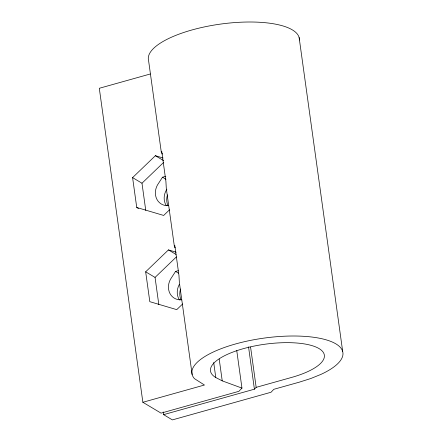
<?xml version="1.0" encoding="UTF-8"?>
<svg xmlns="http://www.w3.org/2000/svg" width="442" height="442" viewBox="0 0 442 442"><rect width="100%" height="100%" fill="white"/><g stroke="black" fill="none" stroke-linecap="round" stroke-linejoin="round"><path stroke-width="0.66" d="M162.59 154.048L161.369 152.717L161.75 151.413L165.899 181.281L166.291 188.226L174.435 246.912L175.253 247.802M174.435 246.912L174.822 245.614L178.966 275.476L179.364 282.427L192.148 374.567M165.811 176.286L162.496 177.214L157.396 185.093A14.929 13.028 -59.2 0 0 168.49 205.58M178.22 270.67L175.568 271.416L170.468 279.294A14.929 13.028 -59.2 0 0 181.563 299.781M236.752 350.561L241.962 388.104L238.89 391.319L161.059 413.137L142.865 402.281L99.295 88.284L150.291 73.991M163.214 411.922L163.595 414.651L254.41 389.192L256.167 387.358L291.532 377.446A57.471 18.995 -7.9 0 0 319.063 348.589A57.471 18.995 -7.9 0 0 243.315 348.672A57.471 18.995 -7.9 0 0 215.784 377.534L222.227 380.86L241.962 388.104M138.495 208.53L136.738 207.48L132.594 177.612L155.38 155.711L163.092 157.993M145.75 210.37L141.987 183.22L163.778 162.269M169.562 209.779L163.667 215.442L136.738 207.48M182.634 303.974L176.739 309.643L149.81 301.676L145.661 271.813L168.446 249.912L176.165 252.194M158.822 304.566L155.054 277.416L176.352 256.946M142.865 402.281L204.458 385.021L194.441 378.645A76.206 25.188 -7.9 0 1 286.946 336.113A76.206 25.188 -7.9 0 1 320.881 374.418L310.792 378.512L299.389 382.137L273.841 389.297L271.018 392.258L172.391 419.9L163.595 414.651M155.38 155.711L163.595 160.617M162.496 177.214L166.015 179.314M132.594 177.612L141.987 183.22M168.446 249.912L176.082 254.465M175.568 271.416L178.502 273.167M145.661 271.813L155.054 277.416M299.129 37.553L342.699 351.55M250.575 347.086L256.167 387.358M248.542 346.876L254.41 389.192M219.199 359.02L222.227 380.86M213.701 362.517L215.784 377.534M161.369 152.717L148.578 60.571A76.206 25.188 -7.9 0 1 220.994 24.028A76.206 25.188 -7.9 0 1 299.411 40.051M166.374 205.74A14.929 13.028 -59.2 0 1 166.861 189.226M179.446 299.936A14.929 13.028 -59.2 0 1 179.264 284.543M181.109 299.93A14.929 13.028 -59.2 0 1 180.529 289.035M168.037 205.729A14.929 13.028 -59.2 0 1 167.457 194.834"/></g></svg>
